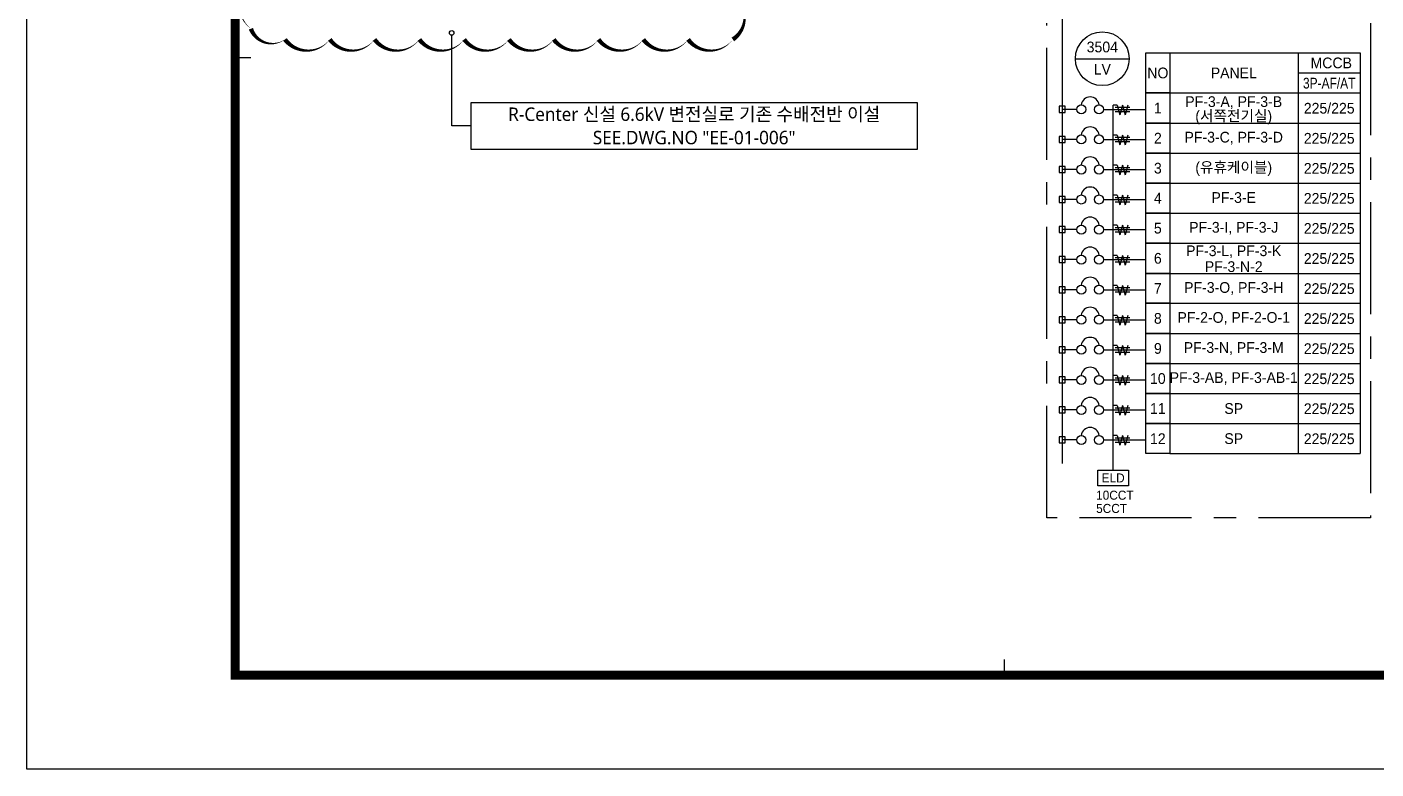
# Model space of a CAD drawing. Header units: millimetres. Extents: x 0 to 252300, y -45585 to -15885.
# Drawn here: x 126150 to 141209, y -45585 to -37294 of the extents above; entities that cross this region are included whole.
import ezdxf
from ezdxf.enums import TextEntityAlignment as Align

# ---------------------------------------------------------------- set-up
doc = ezdxf.new("R2010")
doc.units = ezdxf.units.MM
doc.header["$LTSCALE"] = 1000
doc.linetypes.add('CEN', pattern=[62, 60, -1, 0, -1])
doc.linetypes.add('CENTER', pattern=[2, 1.25, -0.25, 0.25, -0.25])
for name, color, linetype in [('ABC', 1, 'Continuous'), ('BUS', 6, 'Continuous'), ('LAR', 1, 'Continuous'), ('line', 9, 'Continuous'), ('LINE3', 1, 'CENTER'), ('SYM', 3, 'Continuous'), ('TEXT', 3, 'Continuous'), ('TIT', 2, 'Continuous'), ('XR-SHEET-SHT', 5, 'Continuous'), ('XREF', 7, 'CEN')]:
    doc.layers.add(name, color=color, linetype=linetype)
doc.layers.add('XR-SHEET-TEMP', color=171, linetype='Continuous', plot=False)
doc.styles.add('GHS', font='malgun.ttf')
doc.styles.add('돋움', font='')
doc.styles.get('돋움').set_extended_font_data('Dotum')

# ---------------------------------------------------------------- blocks, each defined once
blk = doc.blocks.new('XR-FORM-EE', base_point=(461, 408))
at = {"layer": 'XR-SHEET-SHT', "color": 5}
blk.add_lwpolyline([(0, 118800), (168200, 118800), (168200, 0), (0, 0)], close=True, dxfattribs=at)
at = {"layer": 'XR-SHEET-SHT', "color": 5, "const_width": 400}
blk.add_lwpolyline([(9300, 114600), (163900, 114600), (163900, 4200), (9300, 4200)], close=True, dxfattribs=at)
at = {"layer": 'XR-SHEET-TEMP'}
for p, q in [((9300, 31800), (10000, 31800)), ((43650, 4200), (43650, 4900))]:
    blk.add_line(p, q, dxfattribs=at)

msp = doc.modelspace()

# ---------------------------------------------------------------- linework, layer by layer
at = {"color": 6}
for p, q in [((137739, -38181), (137672, -38181)), ((137672, -38181), (137672, -38249)), ((137672, -38249), (137739, -38249)), ((137868, -38215), (137705, -38215)), ((137739, -38249), (137739, -38181)), ((138169, -38215), (138639, -38215)), ((137739, -38517), (137672, -38517)), ((137672, -38517), (137672, -38585)), ((137868, -38551), (137705, -38551)), ((137739, -38585), (137739, -38517)), ((138169, -38551), (138639, -38551)), ((137672, -38585), (137739, -38585)), ((137739, -38853), (137672, -38853)), ((137672, -38853), (137672, -38920)), ((137739, -38920), (137739, -38853)), ((137672, -38920), (137739, -38920)), ((137868, -38887), (137705, -38887)), ((138169, -38887), (138639, -38887)), ((137739, -39189), (137672, -39189)), ((137672, -39189), (137672, -39256)), ((137672, -39256), (137739, -39256)), ((137868, -39222), (137705, -39222)), ((137739, -39256), (137739, -39189)), ((138169, -39222), (138639, -39222)), ((137739, -39524), (137672, -39524)), ((137672, -39524), (137672, -39592)), ((137672, -39592), (137739, -39592)), ((137868, -39558), (137705, -39558)), ((137739, -39592), (137739, -39524)), ((138169, -39558), (138639, -39558)), ((137739, -39860), (137672, -39860)), ((137672, -39860), (137672, -39927)), ((137868, -39894), (137705, -39894)), ((137739, -39927), (137739, -39860)), ((138169, -39894), (138639, -39894)), ((137672, -39927), (137739, -39927)), ((137739, -40196), (137672, -40196)), ((137672, -40196), (137672, -40263)), ((137739, -40263), (137739, -40196)), ((137672, -40263), (137739, -40263)), ((137868, -40230), (137705, -40230)), ((138169, -40230), (138639, -40230)), ((137739, -40532), (137672, -40532)), ((137672, -40532), (137672, -40599)), ((137672, -40599), (137739, -40599)), ((137868, -40565), (137705, -40565)), ((137739, -40599), (137739, -40532)), ((138169, -40565), (138639, -40565)), ((137739, -40867), (137672, -40867)), ((137672, -40867), (137672, -40935)), ((137672, -40935), (137739, -40935)), ((137868, -40901), (137705, -40901)), ((137739, -40935), (137739, -40867)), ((138169, -40901), (138639, -40901)), ((137739, -41203), (137672, -41203)), ((137672, -41203), (137672, -41270)), ((137868, -41237), (137705, -41237)), ((137739, -41270), (137739, -41203)), ((138169, -41237), (138639, -41237)), ((137672, -41270), (137739, -41270)), ((137739, -41539), (137672, -41539)), ((137672, -41539), (137672, -41606)), ((137739, -41606), (137739, -41539)), ((137672, -41606), (137739, -41606)), ((137868, -41573), (137705, -41573)), ((138169, -41573), (138639, -41573)), ((137739, -41875), (137672, -41875)), ((137672, -41875), (137672, -41942)), ((137672, -41942), (137739, -41942)), ((137868, -41908), (137705, -41908)), ((137739, -41942), (137739, -41875)), ((138169, -41908), (138639, -41908))]:
    msp.add_line(p, q, dxfattribs=at)
for centre in [(137919, -38215), (138118, -38215), (137919, -38551), (138118, -38551), (137919, -38887), (138118, -38887), (137919, -39222), (138118, -39222), (137919, -39558), (138118, -39558), (137919, -39894), (138118, -39894), (137919, -40230), (138118, -40230), (137919, -40565), (138118, -40565), (137919, -40901), (138118, -40901), (137919, -41237), (138118, -41237), (137919, -41573), (138118, -41573), (137919, -41908), (138118, -41908)]:
    msp.add_circle(centre, 50.5, dxfattribs=at)
for centre in [(138018, -38177), (138018, -38513), (138018, -38848), (138018, -39184), (138018, -39520), (138018, -39855), (138018, -40191), (138018, -40527), (138018, -40863), (138018, -41198), (138018, -41534), (138018, -41870)]:
    msp.add_arc(centre, 101, 6.973, 173.027, dxfattribs=at)
at = {"layer": 'BUS', "color": 6}
msp.add_line((137705, -31926), (137705, -42171), dxfattribs=at)
at = {"layer": 'line', "color": 6}
for p, q in [((140339, -37585), (140339, -42061)), ((141034, -37585), (141034, -42061)), ((138639, -42061), (138639, -41725)), ((138639, -41725), (138908, -41725)), ((138908, -41725), (138908, -42061)), ((138908, -42061), (138639, -42061)), ((138908, -42061), (141034, -42061))]:
    msp.add_line(p, q, dxfattribs=at)
at = {"layer": 'LINE3', "color": 6}
for p, q in [((137536, -42777), (137536, -37253)), ((141149, -37253), (141149, -42777)), ((141149, -42777), (137536, -42777))]:
    msp.add_line(p, q, dxfattribs=at)
at = {"layer": 'SYM'}
for p, q in [((130891, -38400), (130891, -37386)), ((131108, -38400), (130891, -38400))]:
    msp.add_line(p, q, dxfattribs=at)
at = {"layer": 'SYM', "color": 6}
for p, q in [((137854, -37649), (138453, -37649)), ((138320, -38167), (138274, -38167)), ((138275, -42247), (138275, -38167)), ((138296, -38191), (138461, -38191)), ((138296, -38240), (138461, -38240)), ((138320, -38167), (138350, -38275)), ((138380, -38167), (138350, -38275)), ((138380, -38167), (138409, -38275)), ((138439, -38167), (138409, -38275)), ((138320, -38503), (138274, -38503)), ((138296, -38527), (138461, -38527)), ((138320, -38503), (138350, -38611)), ((138380, -38503), (138350, -38611)), ((138380, -38503), (138409, -38611)), ((138439, -38503), (138409, -38611)), ((138296, -38575), (138461, -38575)), ((138320, -38839), (138274, -38839)), ((138320, -38839), (138350, -38947)), ((138380, -38839), (138350, -38947)), ((138380, -38839), (138409, -38947)), ((138439, -38839), (138409, -38947)), ((138296, -38863), (138461, -38863)), ((138296, -38911), (138461, -38911)), ((138320, -39175), (138274, -39175)), ((138296, -39199), (138461, -39199)), ((138296, -39247), (138461, -39247)), ((138320, -39175), (138350, -39283)), ((138380, -39175), (138350, -39283)), ((138380, -39175), (138409, -39283)), ((138439, -39175), (138409, -39283)), ((138320, -39510), (138274, -39510)), ((138296, -39534), (138461, -39534)), ((138296, -39583), (138461, -39583)), ((138320, -39510), (138350, -39618)), ((138380, -39510), (138350, -39618)), ((138380, -39510), (138409, -39618)), ((138439, -39510), (138409, -39618)), ((138320, -39846), (138274, -39846)), ((138296, -39870), (138461, -39870)), ((138320, -39846), (138350, -39954)), ((138380, -39846), (138350, -39954)), ((138380, -39846), (138409, -39954)), ((138439, -39846), (138409, -39954)), ((138296, -39918), (138461, -39918)), ((138320, -40182), (138274, -40182)), ((138296, -40206), (138461, -40206)), ((138320, -40182), (138350, -40290)), ((138380, -40182), (138350, -40290)), ((138380, -40182), (138409, -40290)), ((138439, -40182), (138409, -40290)), ((138296, -40254), (138461, -40254)), ((138320, -40517), (138274, -40517)), ((138296, -40542), (138461, -40542)), ((138296, -40590), (138461, -40590)), ((138320, -40517), (138350, -40625)), ((138380, -40517), (138350, -40625)), ((138380, -40517), (138409, -40625)), ((138439, -40517), (138409, -40625)), ((138320, -40853), (138274, -40853)), ((138296, -40877), (138461, -40877)), ((138296, -40926), (138461, -40926)), ((138320, -40853), (138350, -40961)), ((138380, -40853), (138350, -40961)), ((138380, -40853), (138409, -40961)), ((138439, -40853), (138409, -40961)), ((138320, -41189), (138274, -41189)), ((138296, -41213), (138461, -41213)), ((138296, -41261), (138461, -41261)), ((138320, -41189), (138350, -41297)), ((138380, -41189), (138350, -41297)), ((138380, -41189), (138409, -41297)), ((138439, -41189), (138409, -41297)), ((138320, -41525), (138274, -41525)), ((138296, -41549), (138461, -41549)), ((138320, -41525), (138350, -41633)), ((138380, -41525), (138350, -41633)), ((138380, -41525), (138409, -41633)), ((138439, -41525), (138409, -41633)), ((138296, -41597), (138461, -41597)), ((138320, -41860), (138274, -41860)), ((138320, -41860), (138350, -41968)), ((138380, -41860), (138350, -41968)), ((138380, -41860), (138409, -41968)), ((138439, -41860), (138409, -41968)), ((138296, -41885), (138461, -41885)), ((138296, -41933), (138461, -41933)), ((138105, -42247), (138446, -42247)), ((138105, -42420), (138105, -42247)), ((138446, -42247), (138446, -42420)), ((138446, -42420), (138105, -42420))]:
    msp.add_line(p, q, dxfattribs=at)
at = {"layer": 'SYM'}
msp.add_lwpolyline([(134054, -36959, 0, 50, -0.5), (134030, -37434, 0, 50, -0.5), (133530, -37434, 0, 50, -0.5), (133030, -37434, 0, 50, -0.5), (132530, -37434, 0, 50, -0.5), (132030, -37434, 0, 50, -0.5), (131530, -37434, 0, 50, -0.5), (131030, -37434, 0, 50, -0.5), (130530, -37434, 0, 50, -0.5), (130030, -37434, 0, 50, -0.5), (129530, -37434, 0, 50, -0.5), (129030, -37434, 0, 50, -0.5), (128650, -37314, 0, 50, -0.5), (128650, -36814, 0, 50, -0.5)], format="xyseb", dxfattribs=at)
msp.add_lwpolyline([(131108, -38137), (136088, -38137), (136088, -38663), (131108, -38663)], close=True, dxfattribs=at)
at = {"layer": 'SYM', "color": 6}
for centre, radius in [((130891, -37361), 25.2), ((138154, -37649), 300)]:
    msp.add_circle(centre, radius, dxfattribs=at)
at = {"layer": 'TEXT', "color": 6}
for p, q in [((138639, -38032), (138639, -37585)), ((138639, -37585), (138908, -37585)), ((138908, -37585), (138908, -38368)), ((138908, -37585), (141034, -37585)), ((138908, -37585), (138908, -38032)), ((140339, -37808), (141034, -37808)), ((138639, -38368), (138639, -38032)), ((138639, -38032), (138908, -38032)), ((138908, -38032), (138639, -38032)), ((138639, -38368), (138639, -38032)), ((138639, -38032), (138908, -38032)), ((138908, -38032), (141034, -38032)), ((138908, -38032), (138908, -38368)), ((138908, -38032), (138908, -38368)), ((138908, -38368), (138639, -38368)), ((138639, -38704), (138639, -38368)), ((138639, -38368), (138908, -38368)), ((138908, -38368), (138639, -38368)), ((138908, -38368), (141034, -38368)), ((138908, -38368), (138908, -38704)), ((138908, -38704), (138639, -38704)), ((138639, -39039), (138639, -38704)), ((138639, -38704), (138908, -38704)), ((138908, -38704), (141034, -38704)), ((138908, -38704), (138908, -39039)), ((138908, -39039), (138639, -39039)), ((138639, -39375), (138639, -39039)), ((138639, -39039), (138908, -39039)), ((138908, -39039), (141034, -39039)), ((138908, -39039), (138908, -39375)), ((138908, -39375), (138639, -39375)), ((138639, -39711), (138639, -39375)), ((138639, -39375), (138908, -39375)), ((138908, -39375), (141034, -39375)), ((138908, -39375), (138908, -39711)), ((138908, -39711), (138639, -39711)), ((138639, -40047), (138639, -39711)), ((138639, -39711), (138908, -39711)), ((138908, -39711), (141034, -39711)), ((138908, -39711), (138908, -40047)), ((138908, -40047), (138639, -40047)), ((138639, -40382), (138639, -40047)), ((138639, -40047), (138908, -40047)), ((138908, -40047), (141034, -40047)), ((138908, -40047), (138908, -40382)), ((138908, -40382), (138639, -40382)), ((138639, -40718), (138639, -40382)), ((138639, -40382), (138908, -40382)), ((138908, -40382), (141034, -40382)), ((138908, -40382), (138908, -40718)), ((138908, -40718), (138639, -40718)), ((138639, -41054), (138639, -40718)), ((138639, -40718), (138908, -40718)), ((138908, -40718), (141034, -40718)), ((138908, -40718), (138908, -41054)), ((138908, -41054), (138639, -41054)), ((138639, -41390), (138639, -41054)), ((138639, -41054), (138908, -41054)), ((138908, -41054), (141034, -41054)), ((138908, -41054), (138908, -41390)), ((138908, -41390), (138639, -41390)), ((138639, -41725), (138639, -41390)), ((138639, -41390), (138908, -41390)), ((138908, -41390), (141034, -41390)), ((138908, -41390), (138908, -41725)), ((138908, -41725), (138639, -41725)), ((138908, -41725), (141034, -41725))]:
    msp.add_line(p, q, dxfattribs=at)

# ---------------------------------------------------------------- block references
at = {"layer": 'XREF', "xscale": 0.25, "yscale": 0.25, "zscale": 0.25}
msp.add_blockref('XR-FORM-EE', (126265, -45483), dxfattribs=at)

# ---------------------------------------------------------------- texts
at = {"color": 6, "style": '돋움'}
msp.add_text('PANEL', height=120, dxfattribs=at).set_placement((139622, -37808), align=Align.MIDDLE)
for s, p in [('10CCT', (138085, -42576)), ('5CCT', (138085, -42724))]:
    msp.add_text(s, height=101, dxfattribs=at).set_placement(p)
at = {"layer": 'ABC', "color": 6, "style": '돋움'}
for s, p in [('3504', (138154, -37518)), ('LV', (138154, -37767))]:
    msp.add_text(s, height=120, dxfattribs=at).set_placement(p, align=Align.MIDDLE)
at = {"layer": 'LAR', "color": 6, "style": '돋움'}
for s, p in [('NO', (138774, -37808)), ('PF-3-A, PF-3-B', (139621, -38139)), ('1', (138774, -38200)), ('(서쪽전기실)', (139621, -38298)), ('225/225', (140687, -38200)), ('2', (138774, -38536)), ('PF-3-C, PF-3-D', (139621, -38536)), ('225/225', (140687, -38536)), ('3', (138774, -38872)), ('(유휴케이블)', (139621, -38872)), ('225/225', (140687, -38872)), ('4', (138774, -39207)), ('PF-3-E', (139621, -39200)), ('225/225', (140687, -39207)), ('5', (138774, -39543)), ('PF-3-I, PF-3-J', (139621, -39543)), ('225/225', (140687, -39543)), ('PF-3-L, PF-3-K', (139621, -39805)), ('6', (138774, -39879)), ('225/225', (140687, -39879)), ('PF-3-N-2', (139621, -39972)), ('7', (138774, -40215)), ('PF-3-O, PF-3-H', (139621, -40215)), ('225/225', (140687, -40215)), ('8', (138774, -40550)), ('PF-2-O, PF-2-O-1', (139621, -40550)), ('225/225', (140687, -40550)), ('9', (138774, -40886)), ('PF-3-N, PF-3-M', (139621, -40886)), ('225/225', (140687, -40886)), ('10', (138774, -41222)), ('PF-3-AB, PF-3-AB-1', (139621, -41222)), ('225/225', (140687, -41222)), ('11', (138774, -41557)), ('SP', (139621, -41557)), ('225/225', (140687, -41557)), ('12', (138774, -41893)), ('SP', (139621, -41893)), ('225/225', (140687, -41893))]:
    msp.add_text(s, height=120, dxfattribs=at).set_placement(p, align=Align.MIDDLE)
at = {"layer": 'line', "color": 6, "style": '돋움'}
for s, height, p in [('MCCB', 120, (140710, -37696)), ('ELD', 101, (138275, -42333))]:
    msp.add_text(s, height=height, dxfattribs=at).set_placement(p, align=Align.MIDDLE)
at = {"layer": 'line', "color": 6, "style": '돋움', "width": 0.85}
msp.add_text('3P-AF/AT', height=120, dxfattribs=at).set_placement((140687, -37920), align=Align.MIDDLE)
at = {"layer": 'TIT', "color": 3, "style": 'GHS', "width": 0.98}
for s, p in [('R-Center 신설 6.6kV 변전실로 기존 수배전반 이설', (133598, -38269)), ('SEE.DWG.NO "EE-01-006"', (133598, -38530))]:
    msp.add_text(s, height=150, dxfattribs=at).set_placement(p, align=Align.MIDDLE_CENTER)

doc.saveas('drawing.dxf')
